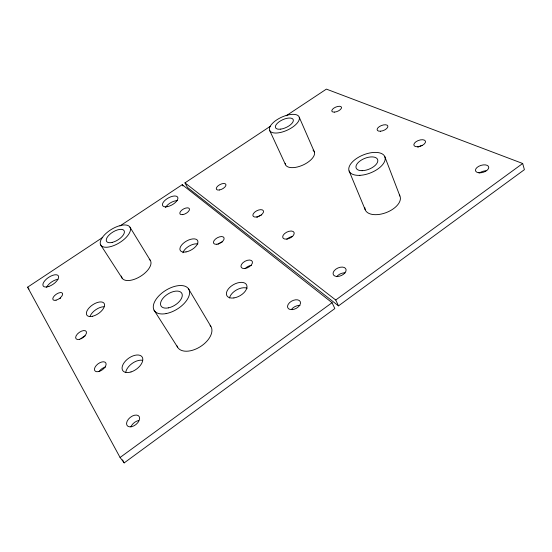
<?xml version="1.0" encoding="UTF-8"?>
<svg xmlns="http://www.w3.org/2000/svg" width="552" height="552" viewBox="0 0 552 552"><rect width="100%" height="100%" fill="white"/><g stroke="black" fill="none" stroke-linecap="round" stroke-linejoin="round"><path stroke-width="0.83" d="M102.769 237.36L27.6 287.185L120.074 457.484L124.193 462.886L334.843 308.547L332.049 302.689L182.229 184.685L119.95 225.968M270.397 126.235L184.961 182.871L187.48 187.466L338.5 305.87L524.4 169.664L522.675 163.489L326.398 89.114L286.191 115.768M120.074 457.484L332.049 302.689M184.961 182.871L335.726 300.012L522.675 163.489M27.6 287.185L28.98 289.075M100.595 244.784L122.371 278.518M154.042 310.155L177.496 347.035M129.982 227.203A17.126 7.79 -31.6 0 1 111.463 246.385A17.126 7.79 -31.6 0 1 104.611 234.766A17.126 7.79 -31.6 0 1 129.982 227.203L150.399 260.544M188.605 288.951L210.829 326.315M182.229 184.685L182.953 185.996M122.551 459.864L124.193 462.886M335.726 300.012L338.5 305.87M269.721 130.562L285.577 164.827M299.274 117.3A16.208 7.072 -24.8 0 1 278.774 132.797A16.208 7.072 -24.8 0 1 275.158 120.998A16.208 7.072 -24.8 0 1 299.274 117.3L314.433 152.055M349.092 170.947L365.217 209.746M384.73 156.464L399.889 195.981M313.012 150.13A15.794 7.514 -24.5 0 1 303.462 164.82A15.794 7.514 -24.5 0 1 285.198 163.288M399.344 195.049A18.658 10.198 -21.1 0 1 385.689 212.782A18.658 10.198 -21.1 0 1 364.837 207.628M336.72 276.669A6.859 4.168 -23.7 0 1 345.014 272.854M479.522 172.955A6.824 3.664 -16.4 0 1 485.953 170.823M287.116 239.03A6.175 3.409 -25.8 0 1 292.684 236.435M417.967 147.239A6.093 3.057 -19.5 0 1 422.522 145.397M257.232 217.281A5.782 2.988 -26.7 0 1 261.351 215.073M149.219 259.261A16.663 8.245 -32 0 1 140.167 276.545A16.663 8.245 -32 0 1 121.447 276.069M210.091 325.363A19.63 11.516 -32.6 0 1 200.121 346.808A19.63 11.516 -32.6 0 1 177.013 345.918M46.568 287.337A9.087 4.14 -34.3 0 1 57.925 279.291M165.545 207.573A8.57 3.954 -29.4 0 1 177.44 200.604M90.114 316.186A10.419 5.279 -34.5 0 1 103.948 306.733M182.94 252.768A9.95 5.092 -29.9 0 1 188.984 246.157A9.95 5.092 -29.9 0 1 197.864 243.922M125.766 372.145A11.785 6.748 -35.8 0 1 132.232 363.368A11.785 6.748 -35.8 0 1 142.54 360.29M229.515 297.997A11.206 6.472 -29.3 0 1 236.601 289.89A11.206 6.472 -29.3 0 1 247.158 288.22M130.893 426.903A7.5 4.588 -38.8 0 1 138.586 420.548M291.587 309.313A6.934 4.299 -26.9 0 1 299.957 305.47M99.153 371.496A6.714 3.705 -36.8 0 1 105.577 366.997M245.799 267.982A6.251 3.498 -28.2 0 1 251.408 265.374M80.937 338.797A6.258 3.229 -35.8 0 1 85.105 335.926M218.206 244.129A5.851 3.064 -28.7 0 1 222.38 241.886M59.588 298.742A5.706 2.691 -34.7 0 1 60.603 298.135M219.406 189.985A5.32 2.491 -27.5 0 0 225.906 184.492A5.32 2.491 -27.5 0 0 218.04 185.845A5.32 2.491 -27.5 0 0 219.406 189.985M334.574 112.111A5.203 2.291 -23 0 0 341.529 107.412A5.203 2.291 -23 0 0 333.912 108.095A5.203 2.291 -23 0 0 334.574 112.111M380.404 131.224A5.699 2.691 -21.2 0 0 387.856 126.077A5.699 2.691 -21.2 0 0 379.238 126.684A5.699 2.691 -21.2 0 0 380.404 131.224M256.514 217.012A5.803 2.967 -26.7 0 0 263.435 210.892A5.803 2.967 -26.7 0 0 254.624 212.216A5.803 2.967 -26.7 0 0 256.514 217.012M286.819 239.085A6.203 3.381 -25.8 0 0 294.057 232.44A6.203 3.381 -25.8 0 0 284.459 233.717A6.203 3.381 -25.8 0 0 286.819 239.085M417.609 146.749A6.113 3.036 -19.7 0 0 425.454 141.215A6.113 3.036 -19.7 0 0 415.973 141.747A6.113 3.036 -19.7 0 0 417.609 146.749M478.853 172.783A6.859 3.636 -16.6 0 0 488.761 167.401A6.859 3.636 -16.6 0 0 478.722 166.318A6.859 3.636 -16.6 0 0 478.853 172.783M336.817 276.476A6.893 4.14 -23.8 0 0 346.104 269.707A6.893 4.14 -23.8 0 0 335.878 269.162A6.893 4.14 -23.8 0 0 336.817 276.476M359.883 175.343A19.237 9.688 -21.8 0 0 385.068 157.43A19.237 9.688 -21.8 0 0 355.999 158.872A19.237 9.688 -21.8 0 0 359.883 175.343M362.14 170.678A11.544 5.81 -21.8 0 0 377.796 160.204A11.544 5.81 -21.8 0 0 360.746 160.473A11.544 5.81 -21.8 0 0 362.14 170.678M280.747 129.127A9.722 4.244 -24.8 0 0 293.305 119.915A9.722 4.244 -24.8 0 0 279.008 121.868A9.722 4.244 -24.8 0 0 280.747 129.127M48.886 286.426A9.122 4.106 -34.2 0 0 58.333 275.807A9.122 4.106 -34.2 0 0 45.05 280.444A9.122 4.106 -34.2 0 0 48.886 286.426M167.518 206.62A8.604 3.919 -29.3 0 0 177.806 197.485A8.604 3.919 -29.3 0 0 165.214 200.141A8.604 3.919 -29.3 0 0 167.518 206.62M130.99 371.958A11.84 6.707 -35.7 0 0 142.071 356.882A11.84 6.707 -35.7 0 0 124.269 362.478A11.84 6.707 -35.7 0 0 130.99 371.958M233.91 297.928A11.254 6.431 -29.3 0 0 246.682 285.06A11.254 6.431 -29.3 0 0 229.494 287.654A11.254 6.431 -29.3 0 0 233.91 297.928M186.01 251.926A9.991 5.051 -29.8 0 0 197.775 240.913A9.991 5.051 -29.8 0 0 182.974 243.618A9.991 5.051 -29.8 0 0 186.01 251.926M92.681 316.234A10.46 5.237 -34.4 0 0 104.397 303.883A10.46 5.237 -34.4 0 0 89.341 307.609A10.46 5.237 -34.4 0 0 92.681 316.234M56.069 300.178A5.727 2.67 -34.6 0 0 62.583 293.505A5.727 2.67 -34.6 0 0 54.496 295.693A5.727 2.67 -34.6 0 0 56.069 300.178M182.746 214.618A5.382 2.546 -29.1 0 0 189.474 208.96A5.382 2.546 -29.1 0 0 181.718 210.195A5.382 2.546 -29.1 0 0 182.746 214.618M216.901 244.253A5.872 3.036 -28.7 0 0 224.084 237.94A5.872 3.036 -28.7 0 0 215.404 239.113A5.872 3.036 -28.7 0 0 216.901 244.253M79.405 339.335A6.286 3.208 -35.6 0 0 86.388 331.759A6.286 3.208 -35.6 0 0 77.418 333.994A6.286 3.208 -35.6 0 0 79.405 339.335M98.629 371.579A6.748 3.685 -36.6 0 0 105.963 363.223A6.748 3.685 -36.6 0 0 96.262 365.479A6.748 3.685 -36.6 0 0 98.629 371.579M244.84 268.5A6.279 3.471 -28.2 0 0 252.374 261.627A6.279 3.471 -28.2 0 0 242.921 262.731A6.279 3.471 -28.2 0 0 244.84 268.5M292.229 309.624A6.962 4.278 -26.9 0 0 300.329 301.772A6.962 4.278 -26.9 0 0 289.496 302.717A6.962 4.278 -26.9 0 0 292.229 309.624M131.486 426.71A7.535 4.568 -38.6 0 0 139.394 416.946A7.535 4.568 -38.6 0 0 128.409 419.196A7.535 4.568 -38.6 0 0 131.486 426.71M166.145 313.584A20.279 10.985 -32 0 0 189.129 289.972A20.279 10.985 -32 0 0 159.045 295.686A20.279 10.985 -32 0 0 166.145 313.584M168.353 307.878A12.165 6.59 -32 0 0 181.974 293.664A12.165 6.59 -32 0 0 163.861 297.273A12.165 6.59 -32 0 0 168.353 307.878M112.215 242.397A10.274 4.671 -31.6 0 0 124.283 231.067A10.274 4.671 -31.6 0 0 109.496 234.614A10.274 4.671 -31.6 0 0 112.215 242.397"/></g></svg>
